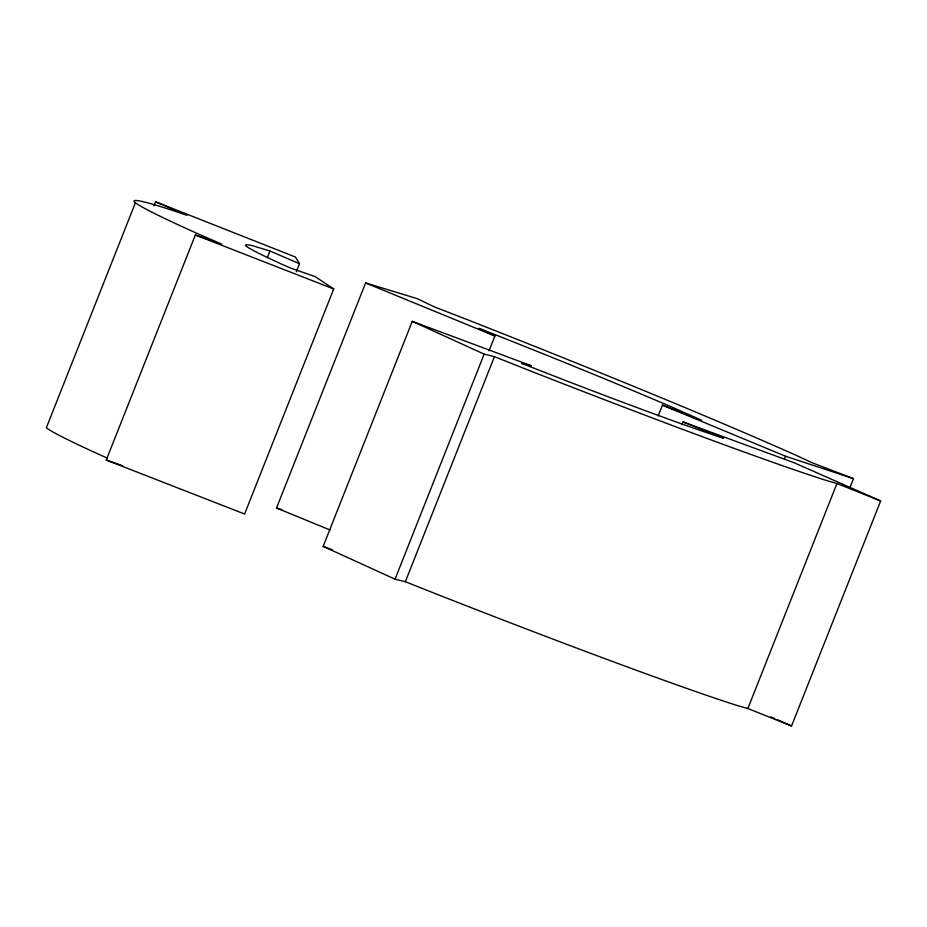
<?xml version="1.0" encoding="UTF-8"?>
<svg xmlns="http://www.w3.org/2000/svg" width="927" height="927" viewBox="0 0 927 927"><rect width="100%" height="100%" fill="white"/><g stroke="black" fill="none" stroke-linecap="round" stroke-linejoin="round"><path stroke-width="1.39" d="M135.446 202.7L46.35 427.753A391.009 12.283 21.6 0 0 107.08 458.031M153.952 205.806L155.551 201.796L295.365 256.999L299.514 263.72L296.327 271.762M299.514 263.72L269.954 251.008L253.21 245.91A271.275 8.517 21.6 0 0 281.043 263.859L290.626 268.088L315.226 276.628L333.708 288.981L244.601 514.021L106.246 460.047L195.354 234.995L221.854 244.207L199.305 234.392A391.009 12.283 21.6 0 1 168.668 209.108L186.999 215.319L155.551 201.796M267.3 257.706L269.954 251.008M330.024 529.966L276.513 508.008L365.609 282.955L417.196 298.645L434.381 306.907L467.092 319.583A391.009 12.283 21.6 0 1 796.154 455.342L811.751 462.608L853.489 478.668L849.781 488.042M683.083 421.936L793.883 462.654L880.65 500.951L791.554 725.992L747.857 708.518L737.695 705.667A391.009 12.283 21.6 0 1 439.271 595.192L405.342 581.716L395.053 579.178L323.164 546.385L412.26 321.345L531.241 365.725L521.577 363.349L566.362 380.823A271.275 8.517 21.6 0 0 717.892 436.408L723.616 438.147L683.083 421.936L682.017 424.612M395.053 579.178L484.161 354.137L494.439 356.663L528.378 370.14A391.009 12.283 21.6 0 0 826.803 480.615L836.965 483.477L880.65 500.951M489.062 350.765L494.891 336.026L478.958 328.355L494.265 334.334A271.275 8.517 21.6 0 1 673.628 407.857L701.669 420.232L662.446 405.145L658.205 415.864M405.342 581.716L494.439 356.663M784.509 458.923L785.575 456.246L853.489 478.668M747.857 708.518L836.965 483.477M276.513 508.008L281.808 509.618M106.246 460.047L122.155 465.563M323.164 546.385L332.457 549.862M195.354 234.995L333.708 288.981M365.609 282.955L494.891 336.026M662.446 405.145L785.575 456.246M770.824 716.849L774.717 718.564M777.301 719.711L791.554 725.992M412.26 321.345L484.161 354.137"/></g></svg>
